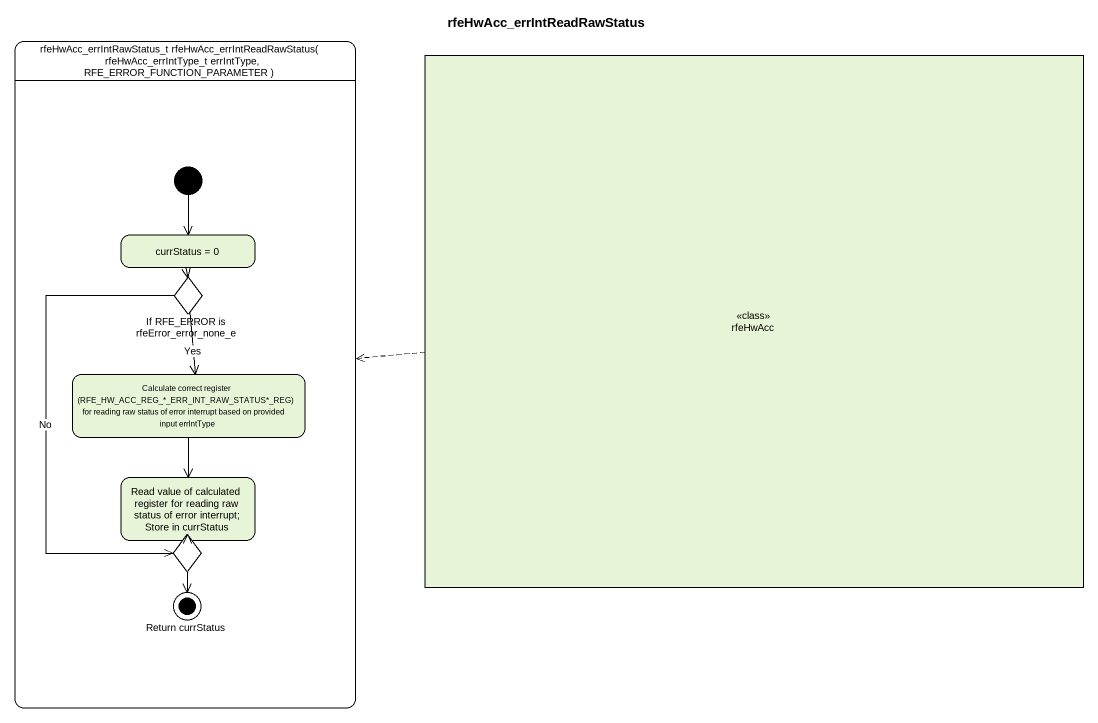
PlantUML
@startuml
title rfeHwAcc_errIntReadRawStatus
hide empty description
state "rfeHwAcc_errIntRawStatus_t rfeHwAcc_errIntReadRawStatus( rfeHwAcc_errIntType_t errIntType, RFE_ERROR_FUNCTION_PARAMETER )" as rfeHwAcc_errIntRawStatus_t {
  state "currStatus = 0" as currStatus_0
  state "If RFE_ERROR is rfeError_error_none_e" as If_RFE_ERROR_is_rfeError <<choice>>
  state "Calculate correct register (RFE_HW_ACC_REG_*_ERR_INT_RAW_STATUS*_REG) for reading raw status of error interrupt based on provided input errIntType" as Calculate_correct_register
  state "Read value of calculated register for reading raw status of error interrupt; Store in currStatus" as Read_value_of_calculated
  state choice1 <<choice>>
  state "Return currStatus" as Return_currStatus <<end>>
  [*] --> currStatus_0
}
state rfeHwAcc <<class>>
rfeHwAcc -left[dashed]-> rfeHwAcc_errIntRawStatus_t
currStatus_0 --> If_RFE_ERROR_is_rfeError
If_RFE_ERROR_is_rfeError --> Calculate_correct_register : Yes
If_RFE_ERROR_is_rfeError --> choice1 : No
Calculate_correct_register --> Read_value_of_calculated
Read_value_of_calculated --> choice1
choice1 --> Return_currStatus
@enduml
